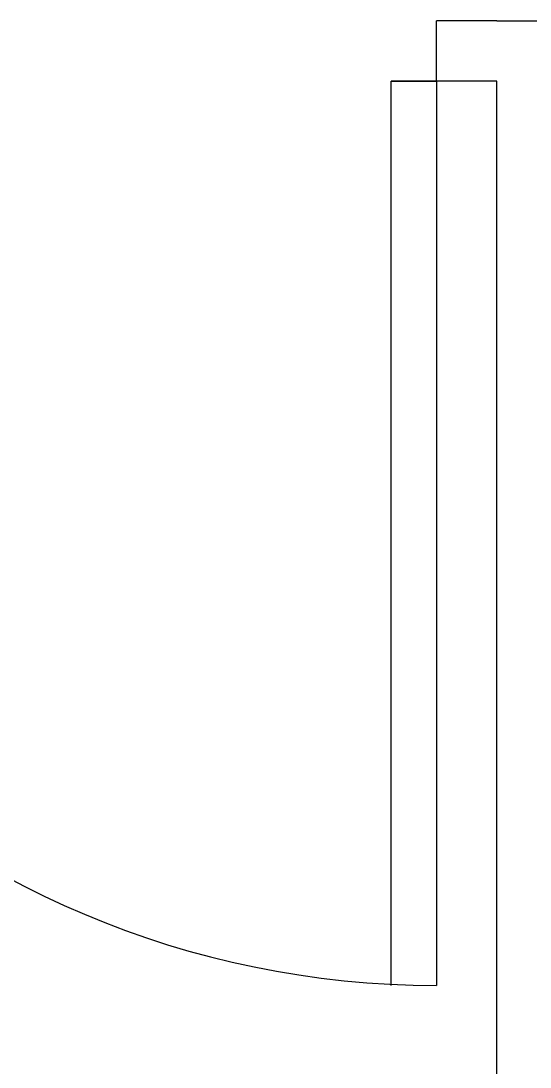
# Model space of a CAD drawing. Header units: inches. Extents: x 542787 to 543192, y 9574025 to 9574373.
# Drawn here: x 543041.05 to 543041.388, y 9574115.76 to 9574116.455 of the extents above; entities that cross this region are included whole.
import ezdxf

# ---------------------------------------------------------------- set-up
doc = ezdxf.new("R2010")
doc.units = ezdxf.units.IN
doc.header["$MEASUREMENT"] = 0
doc.layers.add('I-ARQ', color=8, linetype='Continuous')

msp = doc.modelspace()

# ---------------------------------------------------------------- linework, layer by layer
at = {"layer": 'I-ARQ'}
for p, q in [((543041.36601, 9574116.45451), (543041.32601, 9574116.45451)), ((543041.32601, 9574116.41451), (543041.32601, 9574116.45451)), ((543041.36601, 9574116.45451), (543041.55101, 9574116.45451)), ((543041.36601, 9574116.41451), (543041.29601, 9574116.41451)), ((543041.29601, 9574115.81451), (543041.29601, 9574116.41451)), ((543041.29601, 9574116.41451), (543041.32601, 9574116.41451)), ((543041.32601, 9574116.41451), (543041.32601, 9574115.81451)), ((543041.36601, 9574115.20451), (543041.36601, 9574116.41451))]:
    msp.add_line(p, q, dxfattribs=at)
msp.add_arc((543041.32601, 9574116.41451), 0.6, 180, 270, dxfattribs=at)

doc.saveas('drawing.dxf')
